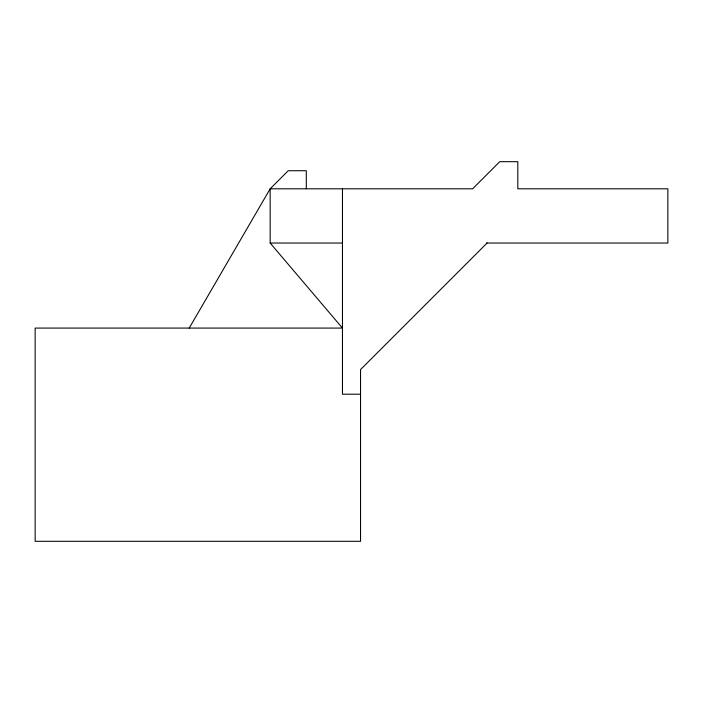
<?xml version="1.0" encoding="UTF-8"?>
<svg xmlns="http://www.w3.org/2000/svg" width="703" height="703" viewBox="0 0 703 703"><rect width="100%" height="100%" fill="white"/><g stroke="black" fill="none" stroke-linecap="round" stroke-linejoin="round"><path stroke-width="1.05" d="M189.221 328.081L270.154 188.808L288.23 170.732L306.306 170.732L306.306 188.808M487.082 243.036L360.542 369.576L360.542 541.31L35.15 541.31L35.15 328.081L342.458 328.081L270.154 243.036L270.154 188.808L472.618 188.808L499.736 161.69L517.812 161.69L517.812 188.808L667.85 188.808L667.85 243.036L486.485 243.036M270.154 243.036L342.458 243.036M360.542 394.19L342.458 394.19L342.458 188.808"/></g></svg>
